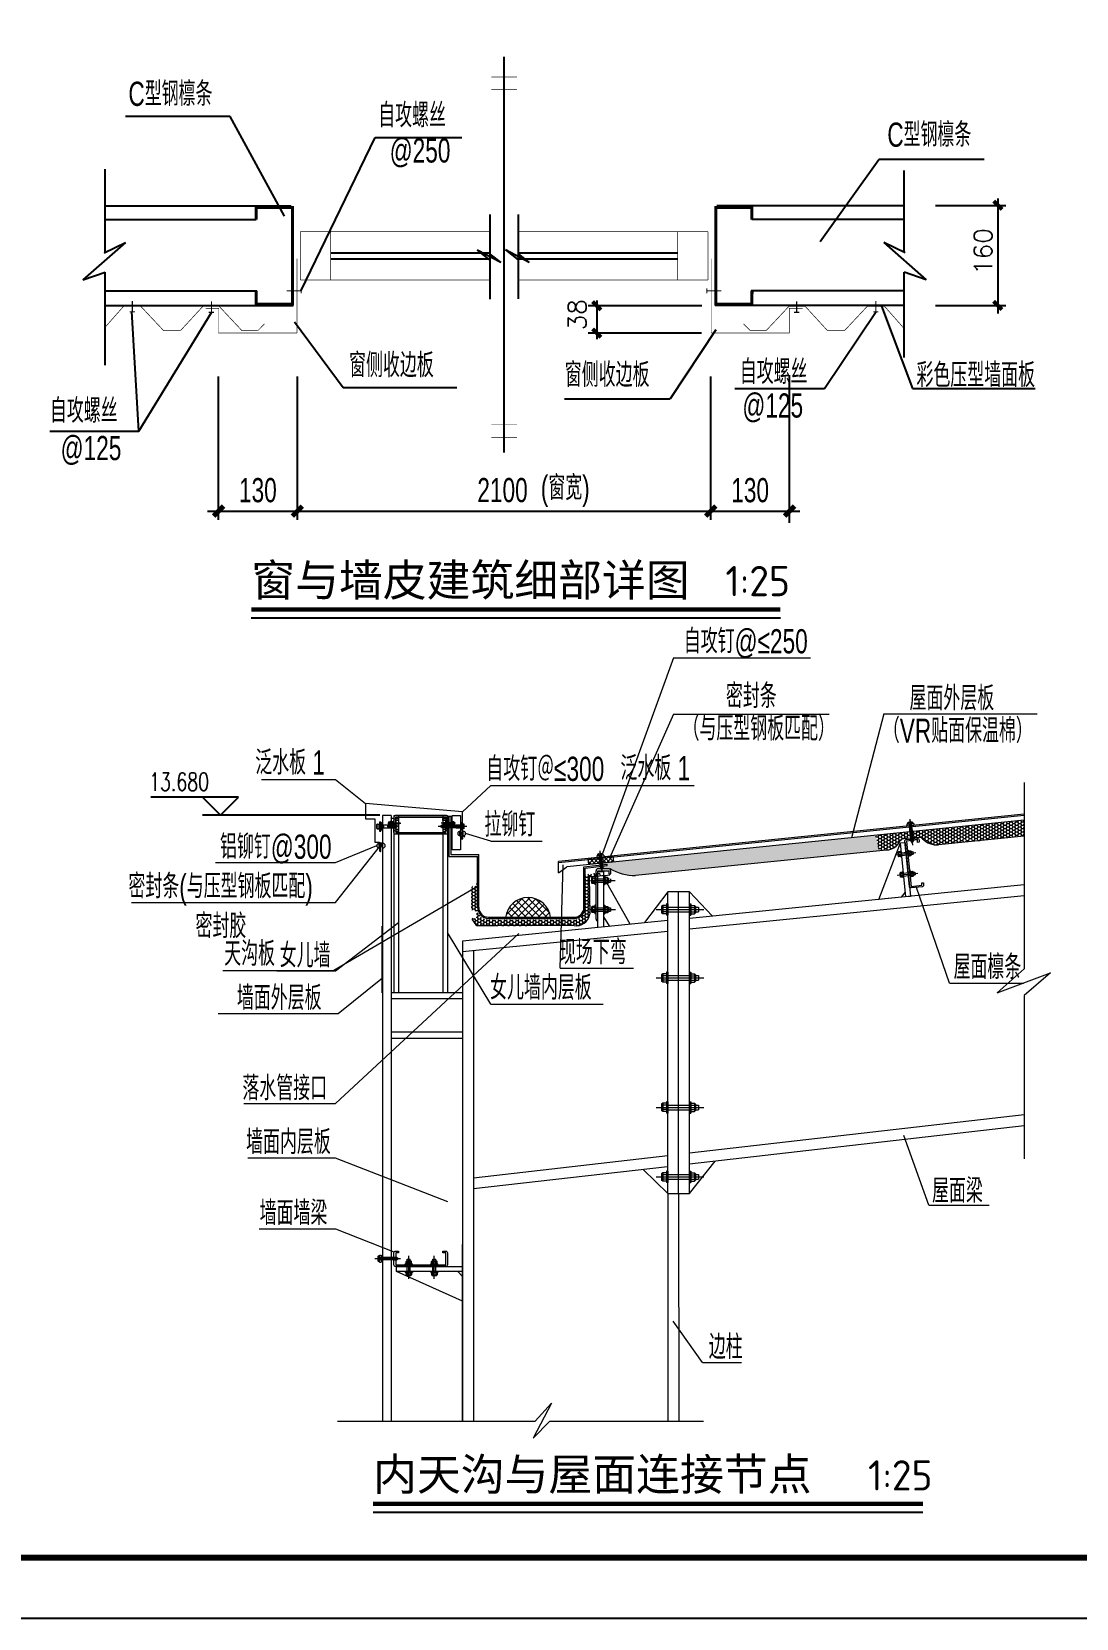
# Model space of a CAD drawing. Extents: x -21908402 to 2681150, y 88493 to 5079726.
# Drawn here: x 1681461 to 1707373, y 88493 to 127853 of the extents above; entities that cross this region are included whole.
import ezdxf

# ---------------------------------------------------------------- set-up
doc = ezdxf.new("R2010")
doc.units = 0
doc.header["$LTSCALE"] = 1000
doc.layers.add('3', color=123, linetype='Continuous', lineweight=5)
for name, color, linetype in [('DIM_SYMB', 3, 'Continuous'), ('PUB_DIM', 3, 'Continuous'), ('PUB_TEXT', 7, 'Continuous'), ('PUB_TITLE', 4, 'Continuous'), ('WALL', 6, 'Continuous')]:
    doc.layers.add(name, color=color, linetype=linetype)
doc.styles.add('_TCH_DIM', font='SIMPLEX', dxfattribs={"bigfont": 'GBCBIG'})
doc.styles.add('CHIN-1', font='')
doc.styles.add('sm', font='SIM08', dxfattribs={"width": 0.7, "height": 5, "bigfont": 'HZTXT'})
doc.styles.get("Standard").update_dxf_attribs({"font": 'tssdeng.shx', "width": 0.7, "bigfont": 'hztxt.shx'})
doc.styles.get('CHIN-1').set_extended_font_data('SimSun')
pattern_1 = [(0, (915730.307, -2587016.637), (48, 27.712813), [32, -64]), (120, (915730.307, -2587016.637), (-48, 27.712813), [32, -64]), (60, (915730.307, -2587016.637), (1e-07, 55.425626), [-64, 32])]
pattern_2 = [(0, (-337268.117, -3086483.058), (48, 27.7128128), [32, -64]), (120, (-337268.117, -3086483.058), (-47.9999999, 27.712813), [32, -64]), (60, (-337268.117, -3086483.058), (1e-07, 55.4256258), [-64, 32])]

# ---------------------------------------------------------------- blocks, each defined once
blk = doc.blocks.new('d')
at = {"layer": 'WALL'}
for p, q in [((958098, -2500727), (958098, -2494183)), ((953571, -2495167), (951836, -2495167)), ((954467, -2496820), (953571, -2495167)), ((954739, -2498060), (955965, -2495515)), ((955965, -2495515), (957402, -2495515)), ((963328, -2497239), (964299, -2495879)), ((966039, -2495879), (964299, -2495879)), ((951502, -2497418), (951502, -2496040)), ((964714, -2497418), (964714, -2496063)), ((951502, -2496647), (954580, -2496647)), ((953998, -2496673), (953998, -2496873)), ((954598, -2496673), (954598, -2498273)), ((961599, -2496673), (961599, -2498273)), ((964714, -2496647), (961616, -2496647)), ((962199, -2496673), (962199, -2496873)), ((965232, -2496642), (966398, -2496642)), ((966270, -2498426), (966270, -2496523)), ((951502, -2496873), (953998, -2496873)), ((957863, -2496792), (957863, -2498189)), ((958333, -2496788), (958333, -2498185)), ((964714, -2496873), (962199, -2496873)), ((951836, -2497251), (951134, -2497870)), ((951485, -2497427), (951836, -2497251)), ((964380, -2497251), (965082, -2497870)), ((964731, -2497427), (964380, -2497251)), ((955229, -2497423), (957863, -2497423)), ((955229, -2497523), (957863, -2497523)), ((958043, -2497586), (957654, -2497378)), ((957654, -2497378), (957863, -2497545)), ((957863, -2497445), (958043, -2497586)), ((958513, -2497582), (958124, -2497374)), ((958124, -2497374), (958333, -2497541)), ((958333, -2497423), (960970, -2497423)), ((958333, -2497441), (958513, -2497582)), ((958333, -2497523), (960970, -2497523)), ((951134, -2497870), (951502, -2497743)), ((951502, -2499281), (951502, -2497743)), ((965082, -2497870), (964714, -2497743)), ((964714, -2499156), (964714, -2497743)), ((951502, -2498055), (954009, -2498055)), ((964714, -2498055), (962188, -2498055)), ((951502, -2498295), (954609, -2498295)), ((953998, -2498073), (953998, -2498273)), ((959489, -2498297), (961369, -2498297)), ((959636, -2498854), (959636, -2498212)), ((964714, -2498295), (961588, -2498295)), ((962199, -2498073), (962199, -2498273)), ((964342, -2498308), (964854, -2499670)), ((965232, -2498298), (966398, -2498298)), ((952057, -2500375), (951945, -2498397)), ((952057, -2500375), (953260, -2498409)), ((954634, -2498564), (955440, -2499651)), ((963400, -2499670), (964250, -2498396)), ((959489, -2498747), (961364, -2498747)), ((961600, -2498698), (960846, -2499838)), ((953375, -2501841), (953375, -2499472)), ((954681, -2501841), (954681, -2499472)), ((961516, -2501841), (961516, -2499472)), ((962820, -2501892), (962820, -2499445)), ((955440, -2499651), (957319, -2499651)), ((959101, -2499838), (960846, -2499838)), ((961917, -2499670), (963400, -2499670)), ((964854, -2499670), (966881, -2499670)), ((950584, -2500375), (952057, -2500375)), ((953195, -2501695), (962988, -2501695))]:
    blk.add_line(p, q, dxfattribs=at)
for points, const_width in [([(957886, -2494515), (958313, -2494515)], 10), ([(957886, -2494726), (958313, -2494726)], 10), ([(953972, -2498073), (953998, -2498073), (953998, -2498273), (954598, -2498273), (954598, -2496673), (953998, -2496673), (953998, -2496873)], 50), ([(962225, -2498073), (962199, -2498073), (962199, -2498273), (961599, -2498273), (961599, -2496673), (962199, -2496673), (962199, -2496873)], 50), ([(966334, -2496705), (966196, -2496568)], 66), ([(954729, -2497073), (957863, -2497073)], 10), ([(954729, -2497073), (954729, -2497873)], 10), ([(955229, -2497073), (955229, -2497873)], 10), ([(958333, -2497073), (961470, -2497073)], 10), ([(960970, -2497073), (960970, -2497873)], 10), ([(961470, -2497073), (961470, -2497873)], 10), ([(954673, -2497519), (954673, -2498748)], 10), ([(961524, -2497519), (961524, -2498748)], 10), ([(954506, -2498052), (954754, -2498052)], 20), ([(954729, -2497873), (957863, -2497873)], 10), ([(954744, -2498009), (954744, -2498095)], 20), ([(958333, -2497873), (961470, -2497873)], 10), ([(961690, -2498052), (961443, -2498052)], 20), ([(961452, -2498009), (961452, -2498095)], 20), ([(951807, -2498308), (951502, -2498653)], 10.8), ([(952090, -2498308), (951807, -2498308)], 10.8), ([(951950, -2498221), (951950, -2498411)], 20), ([(952469, -2498712), (952090, -2498308)], 10.8), ([(953119, -2498308), (952747, -2498712)], 10.8), ([(953386, -2498308), (953119, -2498308)], 10.8), ([(953260, -2498229), (953260, -2498419)], 20), ([(953765, -2498712), (953386, -2498308)], 10.8), ([(959700, -2498367), (959563, -2498230)], 66), ([(962432, -2498712), (962811, -2498308)], 10.8), ([(962811, -2498308), (963078, -2498308)], 10.8), ([(962937, -2498229), (962937, -2498419)], 20), ([(963078, -2498308), (963449, -2498712)], 10.8), ([(963728, -2498712), (964107, -2498308)], 10.8), ([(964107, -2498308), (964390, -2498308)], 10.8), ([(964247, -2498221), (964247, -2498411)], 20), ([(964390, -2498308), (964714, -2498675)], 10.8), ([(966334, -2498362), (966197, -2498225)], 66), ([(951993, -2498401), (951906, -2498401)], 20), ([(953162, -2498340), (953386, -2498340)], 10), ([(953303, -2498409), (953216, -2498409)], 20), ([(953382, -2498336), (953382, -2498753)], 10), ([(963035, -2498340), (962810, -2498340)], 10), ([(962815, -2498336), (962815, -2498753)], 10), ([(962894, -2498409), (962980, -2498409)], 20), ([(964204, -2498401), (964290, -2498401)], 20), ([(952747, -2498712), (952469, -2498712)], 10.8), ([(953376, -2498748), (954673, -2498748)], 10), ([(954026, -2498712), (953765, -2498712)], 10.8), ([(954026, -2498712), (954136, -2498601)], 10.8), ([(959699, -2498821), (959562, -2498684)], 66), ([(962821, -2498748), (961524, -2498748)], 10), ([(962171, -2498712), (962060, -2498601)], 10.8), ([(962171, -2498712), (962432, -2498712)], 10.8), ([(963449, -2498712), (963728, -2498712)], 10.8), ([(957886, -2500264), (958314, -2500264)], 10), ([(957886, -2500475), (958314, -2500475)], 10), ([(953293, -2501779), (953459, -2501613)], 80), ([(954598, -2501779), (954764, -2501613)], 80), ([(961434, -2501779), (961600, -2501613)], 80), ([(962738, -2501779), (962904, -2501613)], 80)]:
    blk.add_lwpolyline(points, dxfattribs=dict(at, const_width=const_width))
at = {"layer": 'WALL', "color": 3, "const_width": 70}
blk.add_lwpolyline([(953918, -2503322), (962669, -2503322)], dxfattribs=at)
at = {"layer": 'WALL', "color": 3}
blk.add_lwpolyline([(953918, -2503462), (962669, -2503462)], dxfattribs=at)
at = {"layer": 'WALL', "style": 'sm', "width": 0.7}
for s, p in [('C型钢檩条', (951886, -2494994)), ('自攻螺丝', (956017, -2495348)), ('C型钢檩条', (964437, -2495670)), ('@250', (956207, -2495931)), ('窗侧收边板', (955536, -2499482)), ('窗侧收边板', (959104, -2499642)), ('自攻螺丝', (961997, -2499593)), ('彩色压型墙面板', (964920, -2499646)), ('自攻螺丝', (950588, -2500235)), ('@125', (962040, -2500149)), ('@125', (950765, -2500853)), ('130', (953715, -2501549)), ('2100', (957657, -2501548)), ('(窗宽)', (958706, -2501509)), ('130', (961856, -2501549))]:
    blk.add_text(s, height=400, dxfattribs=at).set_placement(p)
at = {"layer": 'WALL', "style": '_TCH_DIM'}
for s, p in [('160', (966171, -2497788)), ('38', (959459, -2498705))]:
    blk.add_text(s, height=300, rotation=90, dxfattribs=at).set_placement(p)
at = {"layer": 'WALL', "color": 0, "style": 'CHIN-1'}
blk.add_text('窗与墙皮建筑细部详图', height=531.6, dxfattribs=at).set_placement((953918, -2503103))
at = {"layer": 'WALL', "color": 0}
blk.add_text('1:25', height=500, dxfattribs=at).set_placement((961760, -2503103))
blk = doc.blocks.new('g')
at = {"layer": '3'}
h = blk.add_hatch(dxfattribs=at)
h.set_pattern_fill('HONEY', color=6, scale=256, style=0)
h.set_pattern_definition([(0, (-337268.117, -3083652.42), (48, 27.7128128), [32, -64]), (120, (-337268.117, -3083652.42), (-47.9999999, 27.712813), [32, -64]), (60, (-337268.117, -3083652.42), (1e-07, 55.4256258), [-64, 32])])
h.paths.add_polyline_path([(982037, -2489187), (981990, -2489187), (981990, -2489218), (982037, -2489218)])
h.paths.add_polyline_path([(982037, -2489144, -0.011652), (982037, -2489143), (982037, -2489143), (981990, -2489143), (981990, -2489187), (982037, -2489187)])
h.paths.add_polyline_path([(982037, -2489102), (981990, -2489102), (981990, -2489143), (982037, -2489143)])
h = blk.add_hatch(dxfattribs=at)
h.set_pattern_fill('HONEY', color=6, scale=256, style=0)
h.set_pattern_definition(pattern_2)
h.paths.add_polyline_path([(990062, -2489643), (990003, -2489392), (986191, -2489779), (986085, -2490044)])
h.paths.add_polyline_path([(986191, -2489779), (985485, -2489851), (985488, -2489878), (985562, -2489869), (985565, -2489890), (985490, -2489898), (985493, -2489922), (985482, -2489944), (985531, -2489944, 0.002061), (985610, -2489936, 0.142366), (986031, -2490050), (986085, -2490044)])
h = blk.add_hatch(dxfattribs=at)
h.set_pattern_fill('HONEY', color=6, scale=256, style=0)
h.set_pattern_definition(pattern_2)
h.paths.add_polyline_path([(990431, -2489457), (990431, -2489457), (990400, -2489467), (990409, -2489479, -0.120394)])
h.paths.add_polyline_path([(990400, -2489467), (990400, -2489483), (990409, -2489480, -0.000178), (990409, -2489479)])
h.paths.add_polyline_path([(990409, -2489480), (990400, -2489483), (990401, -2489495, 0.010003), (990406, -2489486, -0.027268)])
h.paths.add_polyline_path([(990400, -2489467), (990368, -2489477), (990401, -2489495)])
h.paths.add_polyline_path([(990401, -2489495), (990368, -2489477), (990383, -2489524, 0.032129)])
h.paths.add_polyline_path([(990423, -2489429), (990354, -2489433), (990368, -2489477), (990431, -2489457)])
h.paths.add_polyline_path([(990399, -2489352), (990331, -2489359), (990354, -2489433), (990423, -2489429)])
h.paths.add_polyline_path([(990331, -2489359), (990243, -2489368), (990321, -2489584, 0.081882), (990383, -2489524)])
h.paths.add_polyline_path([(990243, -2489368), (990003, -2489392), (990062, -2489643), (990185, -2489631, 0.13926), (990321, -2489584)])
h = blk.add_hatch(dxfattribs=at)
h.set_pattern_fill('HONEY', color=6, scale=256, style=0)
h.set_pattern_definition(pattern_2)
h.paths.add_polyline_path([(990569, -2489335), (990399, -2489352), (990431, -2489457, -0.115121), (990460, -2489448), (990580, -2489436)])
h = blk.add_hatch(dxfattribs=at)
h.set_pattern_fill('HONEY', color=6, scale=256, style=0)
h.set_pattern_definition(pattern_1)
h.paths.add_polyline_path([(992300, -2489159), (991453, -2489245), (991470, -2489500), (992497, -2489396)])
h.paths.add_polyline_path([(991453, -2489245), (991048, -2489286), (991007, -2489545, 0.028061), (991042, -2489544), (991470, -2489500)])
h.paths.add_polyline_path([(991033, -2489386), (990816, -2489386), (990816, -2489477, 0.168041), (991007, -2489545)])
h.paths.add_polyline_path([(991048, -2489286), (990816, -2489309), (990816, -2489386), (991033, -2489386)])
h.paths.add_polyline_path([(990758, -2489315), (990612, -2489330), (990622, -2489432), (990719, -2489422, -0.141512), (990758, -2489427)])
h.paths.add_polyline_path([(990816, -2489309), (990758, -2489315), (990758, -2489386), (990816, -2489386)])
h.paths.add_polyline_path([(990789, -2489386), (990758, -2489386), (990758, -2489427), (990789, -2489427)])
h.paths.add_polyline_path([(992463, -2489355), (992463, -2489142), (992300, -2489159)])
h = blk.add_hatch(dxfattribs=at)
h.set_pattern_fill('HONEY', color=6, scale=256, style=0)
h.set_pattern_definition(pattern_1)
h.paths.add_polyline_path([(990758, -2489427), (990758, -2489386), (990816, -2489386), (990816, -2489477, -0.038383), (990781, -2489444, 0.105775)])
h = blk.add_hatch(dxfattribs=at)
h.set_pattern_fill('多孔材料', color=6, scale=6.46481, angle=-89.9916, style=0)
h.set_pattern_definition([(315.008387, (965573.0276, -2404030.247), (5.7133023, 5.71497525), []), (45.008387, (965573.0276, -2404030.247), (-5.71497525, 5.7133023), [])])
h.paths.add_polyline_path([(981811, -2489559), (981845, -2489559), (981845, -2489514), (981811, -2489514)])
h = blk.add_hatch(dxfattribs=at)
h.set_pattern_fill('多孔材料', color=6, scale=6.46481, angle=-89.9916, style=0)
h.set_pattern_definition([(224.991613, (999412.967, -2403919.7916), (-5.7133023, 5.71497525), []), (134.991613, (999412.967, -2403919.7916), (5.71497525, 5.7133023), [])])
h.paths.add_polyline_path([(983175, -2489448), (983141, -2489448), (983141, -2489404), (983175, -2489404)])
h = blk.add_hatch(dxfattribs=at)
h.set_pattern_fill('多孔材料', color=6, scale=38.4, style=0)
h.set_pattern_definition([(45, (915730.307, -2587016.637), (-33.941125, 33.941125), []), (135, (915730.307, -2587016.637), (-33.941125, -33.941125), [])])
h.paths.add_polyline_path([(985252, -2489771), (985262, -2489873), (985666, -2489832), (985656, -2489731)])
h = blk.add_hatch(dxfattribs=at)
h.set_pattern_fill('HONEY', color=6, scale=256, style=0)
h.set_pattern_definition([(0, (-337268.117, -3086592.412), (48, 27.7128128), [32, -64]), (120, (-337268.117, -3086592.412), (-47.9999999, 27.712813), [32, -64]), (60, (-337268.117, -3086592.412), (1e-07, 55.4256258), [-64, 32])])
h.paths.add_polyline_path([(985200, -2490608, -0.414526), (985020, -2490788), (984656, -2490787), (984656, -2490883, -0.000881), (985016, -2490884, 0.430912), (985275, -2490698), (985267, -2490077, 0.003055), (985385, -2490067, -0.242642), (985412, -2490053), (985464, -2490053), (985450, -2490035), (985448, -2490013), (985200, -2490041)])
h.paths.add_polyline_path([(984656, -2490883), (984656, -2490787), (984402, -2490787), (984402, -2490883, -0.000621)])
h.paths.add_polyline_path([(984342, -2490884), (984401, -2490787), (983993, -2490787), (984052, -2490885, -0.000709)])
h.paths.add_polyline_path([(984052, -2490885), (983993, -2490787), (983992, -2490787), (983992, -2490885, -0.000147)])
h.paths.add_polyline_path([(984402, -2490883), (984402, -2490787), (984401, -2490787), (984342, -2490884, -0.000146)])
h.paths.add_polyline_path([(983992, -2490885), (983992, -2490787), (983739, -2490787), (983739, -2490887, -0.000621)])
h.paths.add_polyline_path([(983446, -2490701), (983396, -2490701), (983396, -2490746), (983383, -2490760), (983332, -2490760), (983332, -2490779), (983409, -2490890, -0.000807), (983739, -2490887), (983739, -2490787), (983594, -2490787, -0.253545)])
h.paths.add_polyline_path([(983419, -2490348), (983313, -2490401), (983313, -2490626), (983332, -2490626), (983332, -2490645), (983383, -2490645), (983396, -2490659), (983396, -2490701), (983446, -2490701, -0.137892), (983419, -2490608)])
h.paths.add_polyline_path([(983419, -2490348), (983419, -2490173), (983396, -2490173), (983396, -2490217), (983383, -2490230), (983332, -2490230), (983332, -2490249), (983313, -2490249), (983313, -2490401)])
h = blk.add_hatch(dxfattribs=at)
h.set_pattern_fill('多孔材料', color=6, scale=64.512, style=0)
h.set_pattern_definition([(45, (1223221.036, -2399090.21), (-57.02109, 57.02109), []), (135, (1223221.036, -2399090.21), (-57.02109, -57.02109), [])])
h.paths.add_polyline_path([(983883, -2490750), (984629, -2490750, 0.884933)])
at = {"elevation": 0}
blk.add_lwpolyline([(981846, -2491995), (981846, -2490895)], dxfattribs=at)
at = {"layer": '3', "color": 6}
for p, q in [((986662, -2486454, 0), (985486, -2489693)), ((986662, -2486454, 0), (988925, -2486454, 0)), ((986660, -2487385, 0), (985604, -2489766, 0)), ((986660, -2487385, 0), (989235, -2487385, 0)), ((990137, -2487383, 0), (989604, -2489432)), ((990137, -2487383, 0), (992676, -2487383, 0)), ((981072, -2488471), (979845, -2488471)), ((981567, -2488871, 0), (981072, -2488471)), ((983638, -2488565, 0), (983174, -2489003, 0)), ((983638, -2488565, 0), (987004, -2488565, 0)), ((992463, -2488519), (992463, -2491598)), ((983174, -2489003, 0), (981567, -2488863, 0)), ((981567, -2488863, 0), (981567, -2489119, 0)), ((981171, -2489059), (979891, -2489059)), ((981567, -2489119, 0), (981721, -2489119, 0)), ((981721, -2489119, 0), (981721, -2489503, 0)), ((981846, -2489063, 0), (981846, -2499082, 0)), ((981990, -2489063), (981846, -2489063, 0)), ((981990, -2489063), (981990, -2499082)), ((982037, -2489063), (982037, -2491995)), ((982037, -2489063), (982922, -2489063)), ((982111, -2489063), (982111, -2491995)), ((982848, -2489063), (982848, -2491995)), ((982922, -2489063), (982922, -2491140)), ((982943, -2489075, 0), (982943, -2489742, 0)), ((982943, -2489075, 0), (982977, -2489075, 0)), ((982977, -2489075, 0), (982977, -2489708, 0)), ((983174, -2489386, 0), (983174, -2489003, 0)), ((992463, -2489039), (984757, -2489822)), ((992463, -2489065), (984757, -2489847)), ((990570, -2489126), (990613, -2489551)), ((981756, -2489276), (981756, -2489214)), ((981761, -2489267), (981756, -2489262)), ((981762, -2489234), (981757, -2489228)), ((981757, -2489244), (981762, -2489234)), ((981761, -2489267), (981794, -2489267)), ((981762, -2489234), (981795, -2489234)), ((981764, -2489207), (981797, -2489207)), ((981764, -2489284), (981797, -2489284)), ((981794, -2489267), (981797, -2489262)), ((981795, -2489234), (981797, -2489230)), ((981797, -2489237), (981795, -2489234)), ((981797, -2489176), (981797, -2489314)), ((981805, -2489168), (981813, -2489168)), ((981805, -2489322), (981813, -2489322)), ((981820, -2489176), (981820, -2489314)), ((981821, -2489219), (982059, -2489219)), ((981823, -2489269), (982059, -2489269)), ((981937, -2489192), (982151, -2489192)), ((981955, -2489168), (981949, -2489173)), ((981949, -2489173), (981949, -2489211)), ((981955, -2489217), (981949, -2489211)), ((981955, -2489168), (981977, -2489168)), ((981955, -2489168), (981955, -2489217)), ((981955, -2489180), (981977, -2489180)), ((981955, -2489205), (981977, -2489205)), ((981955, -2489217), (981977, -2489217)), ((981977, -2489159), (981977, -2489225)), ((981977, -2489159), (981985, -2489159)), ((981977, -2489183), (982051, -2489183)), ((981977, -2489201), (982051, -2489201)), ((981977, -2489225), (981985, -2489225)), ((981985, -2489159), (981985, -2489225)), ((981985, -2489201), (981992, -2489183)), ((981992, -2489183), (981995, -2489201)), ((981995, -2489201), (982003, -2489183)), ((982003, -2489183), (982006, -2489201)), ((982006, -2489201), (982013, -2489183)), ((982013, -2489183), (982017, -2489201)), ((982017, -2489201), (982024, -2489183)), ((982024, -2489183), (982027, -2489201)), ((982027, -2489201), (982035, -2489183)), ((982035, -2489183), (982038, -2489201)), ((982038, -2489201), (982045, -2489183)), ((982045, -2489183), (982048, -2489201)), ((982048, -2489201), (982056, -2489183)), ((982051, -2489183), (982123, -2489183)), ((982051, -2489201), (982123, -2489201)), ((982056, -2489183), (982059, -2489201)), ((982059, -2489201), (982066, -2489183)), ((982103, -2489244), (982059, -2489219)), ((982103, -2489244), (982059, -2489269)), ((982066, -2489183), (982070, -2489201)), ((982070, -2489201), (982077, -2489183)), ((982077, -2489183), (982080, -2489201)), ((982080, -2489201), (982088, -2489183)), ((982088, -2489183), (982091, -2489201)), ((982091, -2489201), (982098, -2489183)), ((982098, -2489183), (982101, -2489201)), ((982101, -2489201), (982109, -2489183)), ((982109, -2489183), (982112, -2489201)), ((982112, -2489201), (982120, -2489183)), ((982120, -2489183), (982123, -2489201)), ((982123, -2489183), (982123, -2489201)), ((982143, -2489192), (982123, -2489183)), ((982143, -2489192), (982123, -2489201)), ((983244, -2489244), (982769, -2489244)), ((982836, -2489223), (982800, -2489244)), ((982836, -2489265), (982800, -2489244)), ((983053, -2489192), (982821, -2489192)), ((982836, -2489223), (982836, -2489265)), ((983068, -2489223), (982836, -2489223)), ((983068, -2489226), (982836, -2489226)), ((983068, -2489261), (982836, -2489261)), ((983068, -2489265), (982836, -2489265)), ((982842, -2489192, 0), (982862, -2489183, 0)), ((982842, -2489192, 0), (982862, -2489201, 0)), ((983224, -2489244), (982850, -2489244)), ((983224, -2489244), (982850, -2489244)), ((982934, -2489183, 0), (982862, -2489183, 0)), ((982865, -2489183, 0), (982862, -2489201, 0)), ((982862, -2489183, 0), (982862, -2489201, 0)), ((982934, -2489201, 0), (982862, -2489201, 0)), ((982873, -2489201, 0), (982865, -2489183, 0)), ((982876, -2489183, 0), (982873, -2489201, 0)), ((982884, -2489201, 0), (982876, -2489183, 0)), ((982887, -2489183, 0), (982884, -2489201, 0)), ((982894, -2489201, 0), (982887, -2489183, 0)), ((982897, -2489183, 0), (982894, -2489201, 0)), ((982905, -2489201, 0), (982897, -2489183, 0)), ((982908, -2489183, 0), (982905, -2489201, 0)), ((982915, -2489201, 0), (982908, -2489183, 0)), ((982919, -2489183, 0), (982915, -2489201, 0)), ((982926, -2489201, 0), (982919, -2489183, 0)), ((982929, -2489183, 0), (982926, -2489201, 0)), ((982937, -2489201, 0), (982929, -2489183, 0)), ((983008, -2489183, 0), (982934, -2489183, 0)), ((983008, -2489201, 0), (982934, -2489201, 0)), ((982940, -2489183, 0), (982937, -2489201, 0)), ((982947, -2489201, 0), (982940, -2489183, 0)), ((982950, -2489183, 0), (982947, -2489201, 0)), ((982958, -2489201, 0), (982950, -2489183, 0)), ((982961, -2489183, 0), (982958, -2489201, 0)), ((982968, -2489201, 0), (982961, -2489183, 0)), ((982972, -2489183, 0), (982968, -2489201, 0)), ((982979, -2489201, 0), (982972, -2489183, 0)), ((982982, -2489183, 0), (982979, -2489201, 0)), ((982990, -2489201, 0), (982982, -2489183, 0)), ((982993, -2489183, 0), (982990, -2489201, 0)), ((983000, -2489201, 0), (982993, -2489183, 0)), ((983008, -2489159, 0), (983000, -2489159, 0)), ((983000, -2489159, 0), (983000, -2489225, 0)), ((983008, -2489225, 0), (983000, -2489225, 0)), ((983008, -2489159, 0), (983008, -2489225, 0)), ((983030, -2489168, 0), (983008, -2489168, 0)), ((983030, -2489180, 0), (983008, -2489180, 0)), ((983030, -2489205, 0), (983008, -2489205, 0)), ((983030, -2489217, 0), (983008, -2489217, 0)), ((983030, -2489168, 0), (983030, -2489217, 0)), ((983030, -2489168, 0), (983036, -2489173, 0)), ((983030, -2489217, 0), (983036, -2489211, 0)), ((983036, -2489173, 0), (983036, -2489211, 0)), ((983135, -2489223), (983068, -2489223)), ((983068, -2489226), (983135, -2489226)), ((983068, -2489261), (983135, -2489261)), ((983068, -2489265), (983135, -2489265)), ((983130, -2489399, 0), (983130, -2489324, 0)), ((983184, -2489348, 0), (983130, -2489348, 0)), ((983184, -2489374, 0), (983130, -2489374, 0)), ((983167, -2489223), (983135, -2489223)), ((983135, -2489226), (983167, -2489226)), ((983135, -2489261), (983167, -2489261)), ((983135, -2489265), (983167, -2489265)), ((983139, -2489185), (983139, -2489302)), ((983167, -2489185), (983139, -2489185)), ((983167, -2489302), (983139, -2489302)), ((983167, -2489302), (983167, -2489185)), ((983167, -2489285), (983167, -2489203)), ((983167, -2489203), (983192, -2489203)), ((983167, -2489223), (983192, -2489223)), ((983167, -2489264), (983192, -2489264)), ((983192, -2489285), (983167, -2489285)), ((983210, -2489422, 0), (983174, -2489386, 0)), ((983184, -2489399, 0), (983184, -2489324, 0)), ((983192, -2489203), (983195, -2489208)), ((983195, -2489279), (983192, -2489285)), ((983195, -2489208), (983195, -2489279)), ((983638, -2489487, 0), (983222, -2489363, 0)), ((992463, -2489142), (984898, -2489910)), ((990635, -2489197), (990519, -2489209)), ((990519, -2489209), (990522, -2489236)), ((990522, -2489236), (990638, -2489225)), ((990534, -2489182), (990539, -2489178)), ((990537, -2489207), (990534, -2489182)), ((990618, -2489199), (990537, -2489207)), ((990539, -2489178), (990610, -2489171)), ((990557, -2489205), (990554, -2489180)), ((990556, -2489205), (990559, -2489237)), ((990559, -2489237), (990566, -2489304)), ((990563, -2489237), (990560, -2489205)), ((990570, -2489303), (990563, -2489237)), ((990566, -2489304), (990585, -2489486)), ((990570, -2489303), (990588, -2489486)), ((990572, -2489146), (990604, -2489470)), ((990572, -2489146), (990604, -2489470)), ((990598, -2489201), (990595, -2489176)), ((990598, -2489233), (990595, -2489201)), ((990602, -2489233), (990598, -2489201)), ((990605, -2489300), (990598, -2489233)), ((990608, -2489299), (990602, -2489233)), ((990605, -2489300), (990623, -2489482)), ((990608, -2489299), (990627, -2489482)), ((990610, -2489171), (990615, -2489174)), ((990615, -2489174), (990618, -2489199)), ((990635, -2489197), (990638, -2489225)), ((981072, -2490501), (981813, -2489557, 0)), ((981072, -2489839), (981754, -2489559, 0)), ((981721, -2489503, 0), (981800, -2489503, 0)), ((981791, -2489599, 0), (981791, -2489523, 0)), ((981791, -2489548, 0), (981856, -2489548, 0)), ((981791, -2489574, 0), (981856, -2489574, 0)), ((981800, -2489503, 0), (981800, -2489646, 0)), ((981810, -2489656, 0), (981813, -2489656, 0)), ((981823, -2489646, 0), (981823, -2489580, 0)), ((981856, -2489599, 0), (981856, -2489523, 0)), ((983638, -2489487, 0), (984488, -2489487, 0)), ((985443, -2489647), (985478, -2489991)), ((990185, -2489634, 0), (986031, -2490053, 0)), ((990058, -2490452), (990415, -2489515)), ((990416, -2489662), (990381, -2489666)), ((990429, -2489647), (990415, -2489649)), ((990415, -2489649), (990426, -2489756)), ((990418, -2489680), (990591, -2489663)), ((990719, -2489425, 0), (990460, -2489451, 0)), ((990530, -2489637), (990543, -2489636)), ((990530, -2489637), (990540, -2489744)), ((990543, -2489636), (990554, -2489743)), ((990544, -2489649), (990580, -2489646)), ((990544, -2489649), (990552, -2489730)), ((990580, -2489646), (990590, -2489654)), ((990580, -2489646), (990588, -2489726)), ((990585, -2489486), (990627, -2489482)), ((990585, -2489486), (990610, -2489520)), ((990590, -2489654), (990597, -2489716)), ((990591, -2489663), (990618, -2489660)), ((990627, -2489482), (990610, -2489520)), ((990618, -2489660), (990623, -2489704)), ((992463, -2489403, 0), (991042, -2489547, 0)), ((979084, -2489839), (981072, -2489839)), ((982943, -2489742, 0), (983419, -2489742, 0)), ((982977, -2489708, 0), (983440, -2489708, 0)), ((983419, -2490585), (983419, -2489742, 0)), ((983440, -2490585), (983440, -2489708, 0)), ((984757, -2490014), (984757, -2489822)), ((984757, -2490014, 0), (984898, -2489910, 0)), ((984789, -2491587, 0), (984834, -2489880, 0)), ((985179, -2489914), (985562, -2489869, 0)), ((985179, -2490586), (985179, -2489914)), ((985200, -2489932, 0), (985565, -2489890, 0)), ((985509, -2489717), (985393, -2489729)), ((985393, -2489729), (985396, -2489757)), ((985396, -2489757), (985512, -2489745)), ((985408, -2489702), (985413, -2489698)), ((985410, -2489727), (985408, -2489702)), ((985492, -2489719), (985410, -2489727)), ((985413, -2489698), (985483, -2489691)), ((985431, -2489725), (985428, -2489700)), ((985430, -2489725), (985433, -2489757)), ((985437, -2489757), (985433, -2489725)), ((985433, -2489757), (985440, -2489824)), ((985443, -2489824), (985437, -2489757)), ((985440, -2489824), (985450, -2489926)), ((985443, -2489824), (985454, -2489926)), ((985445, -2489667), (985466, -2489874)), ((985445, -2489667), (985466, -2489874)), ((985450, -2489926), (985493, -2489922)), ((985471, -2489721), (985469, -2489696)), ((985472, -2489753), (985469, -2489721)), ((985475, -2489753), (985472, -2489721)), ((985479, -2489820), (985472, -2489753)), ((985482, -2489820), (985475, -2489753)), ((985493, -2489922), (985475, -2489960)), ((985479, -2489820), (985489, -2489922)), ((985482, -2489820), (985493, -2489922)), ((985483, -2489691), (985489, -2489694)), ((985489, -2489694), (985492, -2489719)), ((985509, -2489717), (985512, -2489745)), ((985565, -2489890, 0), (985562, -2489869, 0)), ((990326, -2489712), (990669, -2489677)), ((990381, -2489666), (990372, -2489676)), ((990372, -2489676), (990378, -2489737)), ((990389, -2489746), (990378, -2489737)), ((990381, -2489666), (990389, -2489746)), ((990418, -2489682), (990383, -2489686)), ((990423, -2489722), (990387, -2489726)), ((990425, -2489742), (990389, -2489746)), ((990423, -2489724), (990596, -2489707)), ((990439, -2489754), (990426, -2489756)), ((990540, -2489744), (990554, -2489743)), ((990546, -2489669), (990582, -2489666)), ((990550, -2489709), (990586, -2489706)), ((990552, -2489730), (990588, -2489726)), ((990588, -2489726), (990597, -2489716)), ((990596, -2489707), (990623, -2489704)), ((985200, -2490586), (985200, -2489932, 0)), ((985267, -2490075, 0), (985275, -2490697, 0)), ((985289, -2490137), (985697, -2490137)), ((985316, -2490085), (985303, -2490097)), ((985303, -2490097), (985303, -2490176)), ((985316, -2490188), (985303, -2490176)), ((985362, -2490085), (985316, -2490085)), ((985316, -2490085), (985316, -2490188)), ((985362, -2490111), (985316, -2490111)), ((985362, -2490163), (985316, -2490163)), ((985345, -2490025), (985357, -2490037)), ((985357, -2490048), (985392, -2490048)), ((985379, -2490067), (985362, -2490067)), ((985362, -2490067), (985362, -2490206)), ((985362, -2490108), (985584, -2490108)), ((985362, -2490165), (985584, -2490165)), ((985379, -2489977), (985379, -2490777)), ((985379, -2490067), (985379, -2490206)), ((985379, -2490088), (985379, -2490088)), ((985589, -2489944), (985412, -2489944)), ((985412, -2490777), (985412, -2489977)), ((985412, -2489977), (985589, -2489977)), ((985412, -2490916), (985412, -2489992)), ((985508, -2489992), (985412, -2489992)), ((985450, -2489926), (985475, -2489960)), ((985508, -2490906), (985508, -2489992)), ((985508, -2490067), (985508, -2490206)), ((985508, -2490067), (985525, -2490067)), ((985945, -2490863), (985508, -2490088)), ((985525, -2490067), (985525, -2490206)), ((985525, -2490085), (985525, -2490188)), ((985525, -2490085), (985571, -2490085)), ((985525, -2490111), (985571, -2490111)), ((985525, -2490163), (985571, -2490163)), ((985571, -2490085), (985571, -2490188)), ((985571, -2490188), (985584, -2490176)), ((985584, -2490097), (985584, -2490176)), ((985584, -2490165), (985618, -2490165)), ((985589, -2489977), (985589, -2490026)), ((985589, -2490026), (985622, -2490026)), ((985618, -2490108), (985618, -2490165)), ((985622, -2490026), (985622, -2489977)), ((990359, -2490051), (990703, -2490016)), ((990415, -2490005), (990406, -2490015)), ((990406, -2490015), (990412, -2490077)), ((990423, -2490085), (990412, -2490077)), ((990450, -2490001), (990415, -2490005)), ((990415, -2490005), (990423, -2490085)), ((990452, -2490021), (990417, -2490025)), ((990456, -2490061), (990421, -2490065)), ((990458, -2490081), (990423, -2490085)), ((990462, -2489986), (990449, -2489988)), ((990449, -2489988), (990460, -2490095)), ((990452, -2490019), (990625, -2490002)), ((990457, -2490064), (990630, -2490046)), ((990473, -2490094), (990460, -2490095)), ((990564, -2489976), (990577, -2489975)), ((990564, -2489976), (990574, -2490083)), ((990574, -2490083), (990588, -2490082)), ((990577, -2489975), (990588, -2490082)), ((990578, -2489988), (990614, -2489985)), ((990578, -2489988), (990586, -2490069)), ((990580, -2490008), (990616, -2490005)), ((990584, -2490049), (990620, -2490045)), ((990586, -2490069), (990622, -2490065)), ((990614, -2489985), (990624, -2489993)), ((990614, -2489985), (990622, -2490065)), ((990622, -2490065), (990630, -2490055)), ((990624, -2489993), (990630, -2490055)), ((990625, -2490002), (990652, -2489999)), ((990630, -2490046), (990656, -2490044)), ((990652, -2489999), (990656, -2490044)), ((983419, -2490239, 0), (981042, -2491625, 0)), ((985362, -2490188), (985316, -2490188)), ((985379, -2490206), (985362, -2490206)), ((985508, -2490206), (985525, -2490206)), ((985525, -2490188), (985571, -2490188)), ((986567, -2490328), (986184, -2490834)), ((986567, -2495314), (986567, -2490328)), ((986926, -2490328), (986567, -2490328)), ((986746, -2495314), (986746, -2490328)), ((992463, -2490211), (986926, -2490764)), ((986926, -2490328), (987299, -2490723)), ((986926, -2495314), (986926, -2490328)), ((992463, -2490391), (986926, -2490945)), ((990430, -2490415), (990058, -2490452)), ((990430, -2490415), (990497, -2490333)), ((991226, -2491836, 0), (990682, -2490253)), ((977696, -2490501), (981072, -2490501)), ((985289, -2490618), (985700, -2490618)), ((985316, -2490566), (985303, -2490578)), ((985303, -2490578), (985303, -2490657)), ((985316, -2490670), (985303, -2490657)), ((985362, -2490566), (985316, -2490566)), ((985316, -2490566), (985316, -2490670)), ((985362, -2490592), (985316, -2490592)), ((985362, -2490644), (985316, -2490644)), ((985362, -2490670), (985316, -2490670)), ((985379, -2490548), (985362, -2490548)), ((985362, -2490548), (985362, -2490687)), ((985362, -2490589), (985584, -2490589)), ((985362, -2490646), (985584, -2490646)), ((985379, -2490687), (985362, -2490687)), ((985379, -2490548), (985379, -2490687)), ((985508, -2490548), (985508, -2490687)), ((985508, -2490548), (985525, -2490548)), ((985508, -2490687), (985525, -2490687)), ((985525, -2490548), (985525, -2490687)), ((985525, -2490566), (985571, -2490566)), ((985525, -2490566), (985525, -2490670)), ((985525, -2490592), (985571, -2490592)), ((985525, -2490644), (985571, -2490644)), ((985525, -2490670), (985571, -2490670)), ((985571, -2490566), (985584, -2490578)), ((985571, -2490566), (985571, -2490670)), ((985571, -2490670), (985584, -2490657)), ((985584, -2490578), (985584, -2490657)), ((985584, -2490589), (985618, -2490589)), ((985584, -2490646), (985618, -2490646)), ((985618, -2490589), (985618, -2490646)), ((986374, -2490619), (987165, -2490619)), ((986482, -2490549), (986465, -2490566)), ((986465, -2490566), (986465, -2490673)), ((986482, -2490689), (986465, -2490673)), ((986482, -2490549), (986482, -2490689)), ((986544, -2490549), (986482, -2490549)), ((986544, -2490584), (986482, -2490584)), ((986544, -2490654), (986482, -2490654)), ((986544, -2490689), (986482, -2490689)), ((986544, -2490526), (986544, -2490712)), ((986567, -2490526), (986544, -2490526)), ((986544, -2490580), (986925, -2490580)), ((986544, -2490658), (986925, -2490658)), ((986567, -2490712), (986544, -2490712)), ((986567, -2490526), (986567, -2490712)), ((986925, -2490526), (986949, -2490526)), ((986925, -2490526), (986925, -2490712)), ((986925, -2490712), (986949, -2490712)), ((986949, -2490526), (986949, -2490712)), ((986949, -2490549), (986949, -2490689)), ((986949, -2490549), (987011, -2490549)), ((986949, -2490584), (987011, -2490584)), ((986949, -2490654), (987011, -2490654)), ((986949, -2490689), (987011, -2490689)), ((987011, -2490549), (987027, -2490566)), ((987011, -2490549), (987011, -2490689)), ((987011, -2490689), (987027, -2490673)), ((987027, -2490566), (987027, -2490673)), ((987027, -2490580), (987074, -2490580)), ((987027, -2490658), (987074, -2490658)), ((987074, -2490580), (987074, -2490658)), ((981072, -2491633, 0), (982111, -2490835)), ((986567, -2490800), (983174, -2491140)), ((983409, -2490888, 0), (983332, -2490777, 0)), ((983594, -2490764), (985020, -2490765)), ((983599, -2490744), (985020, -2490745)), ((985412, -2490810), (985412, -2490810)), ((985607, -2490898), (985508, -2490738)), ((981072, -2493829), (984105, -2491012)), ((983638, -2492184, 0), (982922, -2490997)), ((982922, -2491126), (982922, -2491995)), ((986567, -2490980), (983174, -2491320)), ((983174, -2491140), (983174, -2499082)), ((983353, -2491302), (983353, -2499082)), ((979209, -2491625, 0), (981042, -2491625, 0)), ((980103, -2491633, 0), (981072, -2491633, 0)), ((981113, -2492340), (981846, -2491747, 0)), ((984789, -2491587, 0), (985998, -2491587, 0)), ((986374, -2491749), (987165, -2491749)), ((986482, -2491679), (986465, -2491696)), ((986465, -2491696), (986465, -2491803)), ((986544, -2491679), (986482, -2491679)), ((986482, -2491679), (986482, -2491819)), ((986544, -2491714), (986482, -2491714)), ((986567, -2491656), (986544, -2491656)), ((986544, -2491656), (986544, -2491842)), ((986544, -2491710), (986925, -2491710)), ((986567, -2491656), (986567, -2491842)), ((986925, -2491656), (986925, -2491842)), ((986925, -2491656), (986949, -2491656)), ((986949, -2491656), (986949, -2491842)), ((986949, -2491679), (986949, -2491819)), ((986949, -2491679), (987011, -2491679)), ((986949, -2491714), (987011, -2491714)), ((987011, -2491679), (987011, -2491819)), ((987011, -2491679), (987027, -2491696)), ((987027, -2491696), (987027, -2491803)), ((987027, -2491710), (987074, -2491710)), ((987074, -2491710), (987074, -2491788)), ((992463, -2491598, 0), (992014, -2491997)), ((992014, -2491997), (992897, -2491664)), ((992897, -2491664), (992463, -2492041, 0)), ((983174, -2491995), (981990, -2491995)), ((986482, -2491819), (986465, -2491803)), ((986544, -2491784), (986482, -2491784)), ((986544, -2491819), (986482, -2491819)), ((986544, -2491788), (986925, -2491788)), ((986567, -2491842), (986544, -2491842)), ((986925, -2491842), (986949, -2491842)), ((986949, -2491784), (987011, -2491784)), ((986949, -2491819), (987011, -2491819)), ((987011, -2491819), (987027, -2491803)), ((987027, -2491788), (987074, -2491788)), ((991226, -2491836, 0), (992448, -2491836, 0)), ((983174, -2492097), (981990, -2492097)), ((983638, -2492184, 0), (985497, -2492184, 0)), ((992463, -2492041), (992463, -2494744)), ((979132, -2492340), (981113, -2492340)), ((983174, -2492649), (981990, -2492649)), ((983174, -2492751), (981990, -2492751)), ((979554, -2493829), (981072, -2493829)), ((986482, -2493821), (986465, -2493837)), ((986465, -2493837), (986465, -2493944)), ((986482, -2493821), (986482, -2493960)), ((986544, -2493821), (986482, -2493821)), ((986544, -2493856), (986482, -2493856)), ((986544, -2493797), (986544, -2493984)), ((986567, -2493797), (986544, -2493797)), ((986544, -2493852), (986925, -2493852)), ((986567, -2493797), (986567, -2493984)), ((986925, -2493797), (986925, -2493984)), ((986925, -2493797), (986949, -2493797)), ((986949, -2493797), (986949, -2493984)), ((986949, -2493821), (986949, -2493960)), ((986949, -2493821), (987011, -2493821)), ((986949, -2493856), (987011, -2493856)), ((987011, -2493821), (987011, -2493960)), ((987011, -2493821), (987027, -2493837)), ((987027, -2493837), (987027, -2493944)), ((987027, -2493852), (987074, -2493852)), ((987074, -2493852), (987074, -2493929)), ((986374, -2493891), (987165, -2493891)), ((986482, -2493960), (986465, -2493944)), ((986544, -2493926), (986482, -2493926)), ((986544, -2493960), (986482, -2493960)), ((986544, -2493929), (986925, -2493929)), ((986567, -2493984), (986544, -2493984)), ((986925, -2493984), (986949, -2493984)), ((992463, -2494016), (986926, -2494650)), ((986949, -2493926), (987011, -2493926)), ((986949, -2493960), (987011, -2493960)), ((987011, -2493960), (987027, -2493944)), ((987027, -2493929), (987074, -2493929)), ((992463, -2494196), (986926, -2494831)), ((990885, -2495510, 0), (990473, -2494357)), ((979621, -2494724), (981066, -2494724)), ((981066, -2494724), (982922, -2495447)), ((986567, -2494691), (983353, -2495059)), ((986564, -2494872), (983353, -2495240)), ((986926, -2495314), (987352, -2494782)), ((986567, -2495314), (986160, -2494919)), ((986374, -2495041), (987165, -2495041)), ((986482, -2494971), (986465, -2494987)), ((986465, -2494987), (986465, -2495094)), ((986482, -2495111), (986465, -2495094)), ((986482, -2494971), (986482, -2495111)), ((986544, -2494971), (986482, -2494971)), ((986544, -2495006), (986482, -2495006)), ((986544, -2495076), (986482, -2495076)), ((986544, -2495111), (986482, -2495111)), ((986567, -2494948), (986544, -2494948)), ((986544, -2494948), (986544, -2495134)), ((986544, -2495002), (986925, -2495002)), ((986544, -2495080), (986925, -2495080)), ((986567, -2495134), (986544, -2495134)), ((986567, -2494948), (986567, -2495134)), ((986925, -2494948), (986949, -2494948)), ((986925, -2494948), (986925, -2495134)), ((986925, -2495134), (986949, -2495134)), ((986949, -2494948), (986949, -2495134)), ((986949, -2494971), (986949, -2495111)), ((986949, -2494971), (987011, -2494971)), ((986949, -2495006), (987011, -2495006)), ((986949, -2495076), (987011, -2495076)), ((986949, -2495111), (987011, -2495111)), ((987011, -2494971), (987027, -2494987)), ((987011, -2494971), (987011, -2495111)), ((987011, -2495111), (987027, -2495094)), ((987027, -2494987), (987027, -2495094)), ((987027, -2495002), (987074, -2495002)), ((987027, -2495080), (987074, -2495080)), ((987074, -2495002), (987074, -2495080)), ((986567, -2495314), (986566, -2499082)), ((986567, -2495314), (986926, -2495314)), ((986746, -2495314), (986747, -2499082)), ((990885, -2495510, 0), (991884, -2495510, 0)), ((979810, -2495897), (981072, -2495897)), ((981072, -2495897), (982037, -2496281)), ((983174, -2499082, 0), (983174, -2496160, 0)), ((981723, -2496392), (982147, -2496392)), ((981743, -2496392), (982065, -2496392)), ((981743, -2496392), (982065, -2496392)), ((981774, -2496351), (981771, -2496356)), ((981771, -2496356), (981771, -2496427)), ((981771, -2496427), (981774, -2496433)), ((981799, -2496351), (981774, -2496351)), ((981799, -2496371), (981774, -2496371)), ((981799, -2496412), (981774, -2496412)), ((981774, -2496433), (981799, -2496433)), ((981799, -2496333), (981827, -2496333)), ((981799, -2496450), (981799, -2496333)), ((981799, -2496433), (981799, -2496351)), ((981799, -2496370), (981992, -2496370)), ((981992, -2496374), (981799, -2496374)), ((981992, -2496409), (981799, -2496409)), ((981992, -2496413), (981799, -2496413)), ((981799, -2496450), (981827, -2496450)), ((981827, -2496333), (981827, -2496450)), ((981992, -2496370), (982044, -2496370)), ((982044, -2496374), (981992, -2496374)), ((982044, -2496409), (981992, -2496409)), ((982044, -2496413), (981992, -2496413)), ((982044, -2496370), (982079, -2496370)), ((982044, -2496374), (982079, -2496374)), ((982044, -2496409), (982079, -2496409)), ((982044, -2496413), (982079, -2496413)), ((982079, -2496370), (982079, -2496413)), ((982079, -2496370), (982115, -2496392)), ((982079, -2496413), (982115, -2496392)), ((982224, -2496480), (982342, -2496480)), ((982224, -2496495), (982224, -2496480)), ((982239, -2496441), (982249, -2496430)), ((982239, -2496441), (982327, -2496441)), ((982239, -2496480), (982239, -2496441)), ((982239, -2496480), (982327, -2496480)), ((982249, -2496430), (982317, -2496430)), ((982259, -2496401), (982308, -2496401)), ((982259, -2496430), (982259, -2496401)), ((982259, -2496621), (982259, -2496430)), ((982261, -2496480), (982261, -2496441)), ((982283, -2496726), (982283, -2496347)), ((982305, -2496480), (982305, -2496441)), ((982308, -2496430), (982308, -2496401)), ((982308, -2496621), (982308, -2496430)), ((982327, -2496441), (982317, -2496430)), ((982327, -2496480), (982327, -2496441)), ((982342, -2496495), (982342, -2496480)), ((982646, -2496480), (982764, -2496480)), ((982646, -2496495), (982646, -2496480)), ((982661, -2496441), (982672, -2496430)), ((982661, -2496441), (982750, -2496441)), ((982661, -2496480), (982661, -2496441)), ((982661, -2496480), (982750, -2496480)), ((982672, -2496430), (982739, -2496430)), ((982681, -2496401), (982730, -2496401)), ((982681, -2496430), (982681, -2496401)), ((982681, -2496621), (982681, -2496430)), ((982683, -2496480), (982683, -2496441)), ((982705, -2496726), (982705, -2496347)), ((982728, -2496480), (982728, -2496441)), ((982730, -2496430), (982730, -2496401)), ((982730, -2496621), (982730, -2496430)), ((982750, -2496441), (982739, -2496430)), ((982750, -2496480), (982750, -2496441)), ((982764, -2496495), (982764, -2496480)), ((983174, -2497098), (982078, -2496606)), ((982224, -2496495), (982342, -2496495)), ((982224, -2496606), (982224, -2496621)), ((982224, -2496621), (982342, -2496621)), ((982239, -2496621), (982239, -2496660)), ((982239, -2496660), (982327, -2496660)), ((982239, -2496660), (982249, -2496671)), ((982249, -2496671), (982317, -2496671)), ((982261, -2496621), (982261, -2496660)), ((982305, -2496621), (982305, -2496660)), ((982327, -2496660), (982317, -2496671)), ((982327, -2496621), (982327, -2496660)), ((982342, -2496606), (982342, -2496621)), ((982646, -2496495), (982764, -2496495)), ((982646, -2496606), (982646, -2496621)), ((982646, -2496621), (982764, -2496621)), ((982661, -2496621), (982661, -2496660)), ((982661, -2496660), (982672, -2496671)), ((982661, -2496660), (982750, -2496660)), ((982672, -2496671), (982739, -2496671)), ((982683, -2496621), (982683, -2496660)), ((982728, -2496621), (982728, -2496660)), ((982750, -2496660), (982739, -2496671)), ((982750, -2496621), (982750, -2496660)), ((982764, -2496606), (982764, -2496621)), ((983174, -2496688), (983092, -2496606)), ((983174, -2496688), (983174, -2497098)), ((987139, -2498109), (986656, -2497426)), ((987139, -2498109), (987785, -2498109)), ((984645, -2498780), (984339, -2499364)), ((984374, -2499082), (984645, -2498780)), ((981106, -2499082), (984374, -2499082)), ((984339, -2499364), (984613, -2499082)), ((984613, -2499082), (987155, -2499082))]:
    blk.add_line(p, q, dxfattribs=at)
for points in [[(982848, -2489321), (982893, -2489321, 0.414214), (982922, -2489292), (982922, -2489093, 0.414214), (982893, -2489063), (982067, -2489063, 0.414214), (982037, -2489093), (982037, -2489292, 0.414214), (982067, -2489321), (982111, -2489321), (982111, -2489292), (982067, -2489292), (982067, -2489093), (982893, -2489093), (982893, -2489292), (982848, -2489292)], [(982848, -2489115), (982893, -2489115, -0.414214), (982922, -2489144), (982922, -2489343, -0.414214), (982893, -2489373), (982067, -2489373, -0.414214), (982037, -2489343), (982037, -2489144, -0.414214), (982067, -2489115), (982111, -2489115), (982111, -2489144), (982067, -2489144), (982067, -2489343), (982893, -2489343), (982893, -2489144), (982848, -2489144)], [(990793, -2490174), (990797, -2490215, -0.414214), (990773, -2490244), (990592, -2490262, -0.414214), (990563, -2490238), (990488, -2489488, -0.414214), (990512, -2489459), (990693, -2489441, -0.414214), (990722, -2489465), (990726, -2489505), (990699, -2489508), (990695, -2489467), (990514, -2489486), (990589, -2490235), (990770, -2490217), (990766, -2490177)], [(982848, -2496266), (982893, -2496266, -0.414214), (982922, -2496296), (982922, -2496495, -0.414214), (982893, -2496524), (982067, -2496524, -0.414214), (982037, -2496495), (982037, -2496296, -0.414214), (982067, -2496266), (982111, -2496266), (982111, -2496296), (982067, -2496296), (982067, -2496495), (982893, -2496495), (982893, -2496296), (982848, -2496296)]]:
    blk.add_lwpolyline(points, format="xyb", close=True, dxfattribs=at)
for points in [[(983000, -2489063), (983139, -2489063), (983139, -2489633), (983000, -2489633)], [(981820, -2489302), (981820, -2489184), (981835, -2489184), (981835, -2489302)], [(990490, -2489507), (990579, -2490400), (990505, -2490407), (990415, -2489515)], [(985252, -2489771), (985656, -2489731), (985666, -2489832), (985262, -2489873)], [(982078, -2496524), (983174, -2496524), (983174, -2496606), (982078, -2496606)]]:
    blk.add_lwpolyline(points, close=True, dxfattribs=at)
at = {"layer": '3', "color": 6, "elevation": 0}
for points in [[(981845, -2489514), (981845, -2489559), (981811, -2489559), (981811, -2489514)], [(983141, -2489404), (983141, -2489448), (983175, -2489448), (983175, -2489404)]]:
    blk.add_lwpolyline(points, close=True, dxfattribs=at)
at = {"layer": '3', "color": 6}
for centre, radius, start, end in [((981764, -2489214), 7.68, 90.0014, 180.0014), ((981764, -2489276), 7.68, 180.0014, 270.0014), ((981805, -2489176), 7.68, 90.0014, 180.0014), ((981805, -2489314), 7.68, 180.0014, 270.0014), ((981813, -2489176), 7.68, 0.0014, 90.0014), ((981813, -2489314), 7.68, 270.0014, 0.0014), ((983130, -2489361, 0), 37.6, 90, 270), ((983184, -2489361, 0), 37.6, 270, 90), ((983177, -2489213), 18.1, 325.6033, 34.3967), ((983128, -2489244), 67.6, 342.4054, 17.5946), ((983177, -2489274), 18.1, 325.6033, 34.3967), ((990546, -2489196), 18.1, 61.3991, 130.1924), ((990581, -2489242), 67.6, 78.2011, 113.3904), ((990607, -2489189), 18.1, 61.3991, 130.1924), ((981791, -2489561, 0), 37.6, 90, 270), ((981810, -2489646, 0), 10.2, 180, 270), ((981813, -2489646, 0), 10.2, 270, 0), ((981856, -2489561, 0), 37.6, 270, 90), ((990170, -2489371, 0), 263, 273.2695, 333.3593), ((990466, -2489516, 0), 66, 95.5948, 155.5433), ((990730, -2489494, 0), 69.8, 42.4183, 98.7886), ((991011, -2489238, 0), 311, 222.4183, 275.7959), ((985420, -2489716), 18.1, 61.3991, 130.1924), ((985455, -2489762), 67.6, 78.2011, 113.3904), ((985481, -2489710), 18.1, 61.3991, 130.1924), ((984550, -2480432, 0), 9670, 274.2521, 276.2923), ((985412, -2489977), 32.7, 89.9984, 179.9984), ((985589, -2489977), 32.7, 359.9984, 89.9984), ((986017, -2489273, 0), 781, 238.6043, 271.0145), ((984256, -2490796), 376, 6.9867, 173.0133), ((983599, -2490585), 179, 179.9977, 270), ((983599, -2490585), 159, 180, 270), ((985058, -2490668, 0), 219, 259.0798, 352.327), ((985020, -2490586), 179, 270, 0), ((985020, -2490586), 159, 270, 0), ((984555, -2593064, 0), 102182, 89.74164, 90.64288), ((985412, -2490777), 32.7, 179.9984, 269.9984), ((981789, -2496361), 18.1, 145.6033, 214.3967), ((981839, -2496392), 67.6, 162.4054, 197.5946), ((981789, -2496422), 18.1, 145.6033, 214.3967)]:
    blk.add_arc(centre, radius, start, end, dxfattribs=at)
for centre in [(981849, -2489244), (981863, -2489244), (981939, -2489244), (981950, -2489244), (981961, -2489244), (981974, -2489244), (981984, -2489244), (981994, -2489244), (982004, -2489244), (982015, -2489244), (982028, -2489244), (982038, -2489244), (982050, -2489244)]:
    blk.add_ellipse(centre, major_axis=(3.2, -25.2), ratio=0.060791, dxfattribs=at)
at = {"layer": 'DIM_SYMB', "const_width": 70}
blk.add_lwpolyline([(981693, -2500447), (990787, -2500447)], dxfattribs=at)
at = {"layer": 'DIM_SYMB'}
blk.add_lwpolyline([(981693, -2500587), (990787, -2500587)], dxfattribs=at)
at = {"layer": 'PUB_DIM', "color": 6}
for p, q in [((979469, -2488759), (978019, -2488759)), ((979169, -2489059), (978869, -2488759)), ((979169, -2489059), (979469, -2488759)), ((981806, -2489059), (978869, -2489059))]:
    blk.add_line(p, q, dxfattribs=at)
at = {"layer": '3', "color": 6, "style": 'sm', "width": 0.7}
for s, p in [('自攻钉@≤250', (986831, -2486381, 0)), ('密封条', (987528, -2487287, 0)), ('屋面外层板', (990564, -2487323, 0)), ('（与压型钢板匹配）', (986811, -2487824, 0)), ('（VR贴面保温棉）', (990123, -2487860, 0)), ('泛水板 1', (979744, -2488387, 0)), ('自攻钉＠≤300', (983566, -2488491)), ('泛水板 1', (985784, -2488480, 0)), ('拉铆钉', (983535, -2489412)), ('铝铆钉@300', (979161, -2489779)), ('密封条(与压型钢板匹配)', (977647, -2490433)), ('密封胶', (978756, -2491091)), ('天沟板', (979230, -2491549, 0)), ('女儿墙', (980149, -2491577, 0)), ('现场下弯', (984767, -2491523, 0)), ('屋面檩条', (991293, -2491768, 0)), ('女儿墙内层板', (983628, -2492109)), ('墙面外层板', (979440, -2492279)), ('落水管接口', (979531, -2493772)), ('墙面内层板', (979593, -2494663)), ('屋面梁', (990937, -2495468, 0)), ('墙面墙梁', (979817, -2495837)), ('边柱', (987244, -2498052))]:
    blk.add_text(s, height=400, dxfattribs=at).set_placement(p)
at = {"layer": 'PUB_TEXT', "color": 6, "style": '_TCH_DIM', "width": 0.705882}
blk.add_text('13.680', height=297.5, dxfattribs=at).set_placement((977989, -2488654))
at = {"layer": 'PUB_TEXT', "style": 'CHIN-1'}
blk.add_text('内天沟与屋面连接节点', height=531.6, dxfattribs=at).set_placement((981693, -2500224, 0))
at = {"layer": 'PUB_TEXT'}
blk.add_text('1:25', height=500, dxfattribs=at).set_placement((989878, -2500227, 0))

msp = doc.modelspace()

# ---------------------------------------------------------------- linework, layer by layer
at = {"layer": 'PUB_TITLE'}
msp.add_lwpolyline([(1660771, 88493), (1749871, 88493), (1749871, 151493), (1660771, 151493)], close=True, dxfattribs=at)
at = {"layer": 'PUB_TITLE', "const_width": 150}
msp.add_lwpolyline([(1664521, 89993), (1748371, 89993), (1748371, 149993), (1664521, 149993)], close=True, dxfattribs=at)

# ---------------------------------------------------------------- block references
at = {"xscale": 1.5, "yscale": 1.5, "zscale": 1.5}
for name, p in [('d', (256030, 3868504)), ('g', (217390, 3842003))]:
    msp.add_blockref(name, p, dxfattribs=at)

doc.saveas('drawing.dxf')
